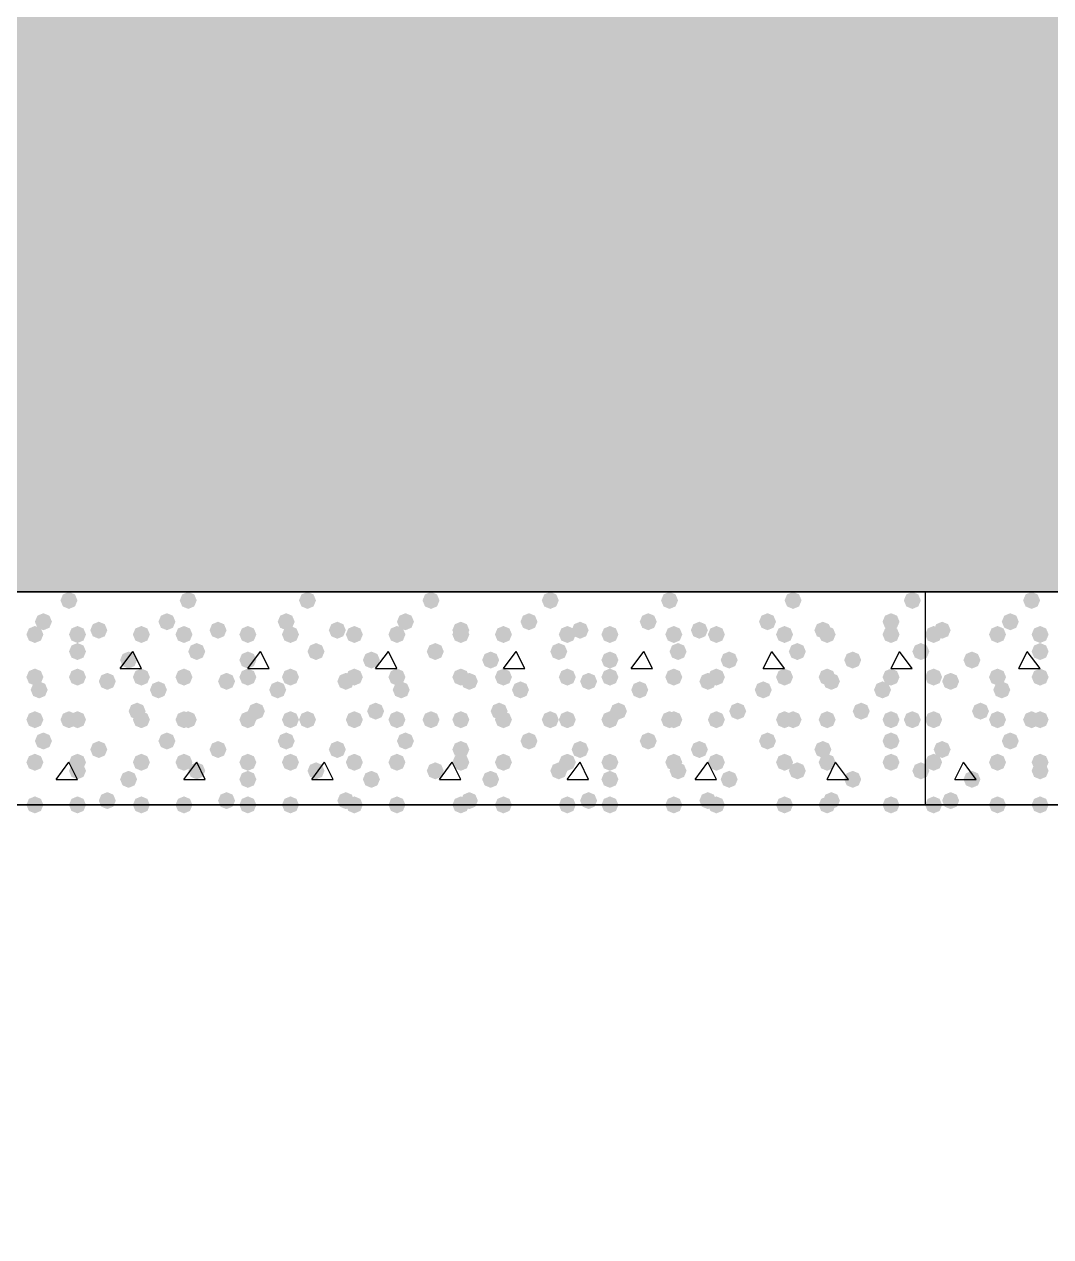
# Model space of a CAD drawing. Header units: millimetres. Extents: x 0 to 420, y 0 to 297.
# Drawn here: x 164.66 to 174.86, y 143.83 to 155.88 of the extents above; entities that cross this region are included whole.
import ezdxf

# ---------------------------------------------------------------- set-up
doc = ezdxf.new("R2010")
doc.units = ezdxf.units.MM
doc.layers.get('0').update_dxf_attribs({"linetype": 'CONTINUOUS'})

msp = doc.modelspace()

# ---------------------------------------------------------------- hatches: boundary and pattern name
at = {"true_color": 0x000008}
h = msp.add_hatch(color=0, dxfattribs=at)
h.paths.add_polyline_path([(379.518333, 162.263667), (33.401, 162.263667), (379.518333, 150.241)], flags=0)
h.paths.add_polyline_path([(33.401, 162.263667), (379.518333, 150.241), (33.401, 150.241)], flags=0)
for points in [[(165.184667, 150.156333), (165.159796, 150.096537), (165.1, 150.071667), (165.040204, 150.096537), (165.015333, 150.156333), (165.040204, 150.216129), (165.1, 150.241), (165.159796, 150.216129)], [(166.37, 150.156333), (166.345129, 150.096537), (166.285333, 150.071667), (166.225538, 150.096537), (166.200667, 150.156333), (166.225537, 150.216129), (166.285333, 150.241), (166.345129, 150.216129)], [(167.555333, 150.156333), (167.530462, 150.096537), (167.470667, 150.071667), (167.410871, 150.096537), (167.386, 150.156333), (167.410871, 150.216129), (167.470667, 150.241), (167.530462, 150.216129)], [(168.783, 150.156333), (168.758129, 150.096537), (168.698333, 150.071667), (168.638537, 150.096537), (168.613667, 150.156333), (168.638537, 150.216129), (168.698333, 150.241), (168.758129, 150.216129)], [(169.968333, 150.156333), (169.943463, 150.096537), (169.883667, 150.071667), (169.823871, 150.096537), (169.799, 150.156333), (169.823871, 150.216129), (169.883667, 150.241), (169.943462, 150.216129)], [(171.153667, 150.156333), (171.128796, 150.096537), (171.069, 150.071667), (171.009204, 150.096537), (170.984333, 150.156333), (171.009204, 150.216129), (171.069, 150.241), (171.128796, 150.216129)], [(172.381333, 150.156333), (172.356462, 150.096537), (172.296667, 150.071667), (172.236871, 150.096537), (172.212, 150.156333), (172.236871, 150.216129), (172.296667, 150.241), (172.356462, 150.216129)], [(173.566667, 150.156333), (173.541796, 150.096537), (173.482, 150.071667), (173.422204, 150.096537), (173.397333, 150.156333), (173.422204, 150.216129), (173.482, 150.241), (173.541796, 150.216129)], [(164.930667, 149.944667), (164.905796, 149.884871), (164.846, 149.86), (164.786204, 149.884871), (164.761333, 149.944667), (164.786204, 150.004462), (164.846, 150.029333), (164.905796, 150.004463)], [(166.158333, 149.944667), (166.133463, 149.884871), (166.073667, 149.86), (166.013871, 149.884871), (165.989, 149.944667), (166.013871, 150.004462), (166.073667, 150.029333), (166.133462, 150.004463)], [(167.343667, 149.944667), (167.318796, 149.884871), (167.259, 149.86), (167.199204, 149.884871), (167.174333, 149.944667), (167.199204, 150.004462), (167.259, 150.029333), (167.318796, 150.004463)], [(168.529, 149.944667), (168.504129, 149.884871), (168.444333, 149.86), (168.384538, 149.884871), (168.359667, 149.944667), (168.384537, 150.004462), (168.444333, 150.029333), (168.504129, 150.004463)], [(169.756667, 149.944667), (169.731796, 149.884871), (169.672, 149.86), (169.612204, 149.884871), (169.587333, 149.944667), (169.612204, 150.004462), (169.672, 150.029333), (169.731796, 150.004463)], [(170.942, 149.944667), (170.917129, 149.884871), (170.857333, 149.86), (170.797537, 149.884871), (170.772667, 149.944667), (170.797537, 150.004462), (170.857333, 150.029333), (170.917129, 150.004463)], [(172.127333, 149.944667), (172.102463, 149.884871), (172.042667, 149.86), (171.982871, 149.884871), (171.958, 149.944667), (171.982871, 150.004462), (172.042667, 150.029333), (172.102462, 150.004463)], [(173.355, 149.944667), (173.330129, 149.884871), (173.270333, 149.86), (173.210538, 149.884871), (173.185667, 149.944667), (173.210537, 150.004462), (173.270333, 150.029333), (173.330129, 150.004463)], [(164.846, 149.817667), (164.821129, 149.757871), (164.761333, 149.733), (164.701538, 149.757871), (164.676667, 149.817667), (164.701537, 149.877462), (164.761333, 149.902333), (164.821129, 149.877463)], [(165.269333, 149.817667), (165.244463, 149.757871), (165.184667, 149.733), (165.124871, 149.757871), (165.1, 149.817667), (165.124871, 149.877462), (165.184667, 149.902333), (165.244462, 149.877463)], [(165.481, 149.86), (165.456129, 149.800204), (165.396333, 149.775333), (165.336538, 149.800204), (165.311667, 149.86), (165.336537, 149.919796), (165.396333, 149.944667), (165.456129, 149.919796)], [(165.904333, 149.817667), (165.879462, 149.757871), (165.819667, 149.733), (165.759871, 149.757871), (165.735, 149.817667), (165.759871, 149.877462), (165.819667, 149.902333), (165.879462, 149.877463)], [(166.327667, 149.817667), (166.302796, 149.757871), (166.243, 149.733), (166.183204, 149.757871), (166.158333, 149.817667), (166.183204, 149.877462), (166.243, 149.902333), (166.302796, 149.877463)], [(166.666333, 149.86), (166.641462, 149.800204), (166.581667, 149.775333), (166.521871, 149.800204), (166.497, 149.86), (166.521871, 149.919796), (166.581667, 149.944667), (166.641462, 149.919796)], [(166.962667, 149.817667), (166.937796, 149.757871), (166.878, 149.733), (166.818204, 149.757871), (166.793333, 149.817667), (166.818204, 149.877462), (166.878, 149.902333), (166.937796, 149.877463)], [(167.386, 149.817667), (167.361129, 149.757871), (167.301333, 149.733), (167.241538, 149.757871), (167.216667, 149.817667), (167.241537, 149.877462), (167.301333, 149.902333), (167.361129, 149.877463)], [(167.851667, 149.86), (167.826796, 149.800204), (167.767, 149.775333), (167.707204, 149.800204), (167.682333, 149.86), (167.707204, 149.919796), (167.767, 149.944667), (167.826796, 149.919796)], [(168.021, 149.817667), (167.996129, 149.757871), (167.936333, 149.733), (167.876538, 149.757871), (167.851667, 149.817667), (167.876537, 149.877462), (167.936333, 149.902333), (167.996129, 149.877463)], [(168.444333, 149.817667), (168.419463, 149.757871), (168.359667, 149.733), (168.299871, 149.757871), (168.275, 149.817667), (168.299871, 149.877462), (168.359667, 149.902333), (168.419462, 149.877463)], [(169.079333, 149.86), (169.054463, 149.800204), (168.994667, 149.775333), (168.934871, 149.800204), (168.91, 149.86), (168.934871, 149.919796), (168.994667, 149.944667), (169.054462, 149.919796)], [(169.079333, 149.817667), (169.054463, 149.757871), (168.994667, 149.733), (168.934871, 149.757871), (168.91, 149.817667), (168.934871, 149.877462), (168.994667, 149.902333), (169.054462, 149.877463)], [(169.502667, 149.817667), (169.477796, 149.757871), (169.418, 149.733), (169.358204, 149.757871), (169.333333, 149.817667), (169.358204, 149.877462), (169.418, 149.902333), (169.477796, 149.877463)], [(170.137667, 149.817667), (170.112796, 149.757871), (170.053, 149.733), (169.993204, 149.757871), (169.968333, 149.817667), (169.993204, 149.877462), (170.053, 149.902333), (170.112796, 149.877463)], [(170.264667, 149.86), (170.239796, 149.800204), (170.18, 149.775333), (170.120204, 149.800204), (170.095333, 149.86), (170.120204, 149.919796), (170.18, 149.944667), (170.239796, 149.919796)], [(170.561, 149.817667), (170.536129, 149.757871), (170.476333, 149.733), (170.416538, 149.757871), (170.391667, 149.817667), (170.416537, 149.877462), (170.476333, 149.902333), (170.536129, 149.877463)], [(171.196, 149.817667), (171.171129, 149.757871), (171.111333, 149.733), (171.051538, 149.757871), (171.026667, 149.817667), (171.051537, 149.877462), (171.111333, 149.902333), (171.171129, 149.877463)], [(171.45, 149.86), (171.425129, 149.800204), (171.365333, 149.775333), (171.305538, 149.800204), (171.280667, 149.86), (171.305537, 149.919796), (171.365333, 149.944667), (171.425129, 149.919796)], [(171.619333, 149.817667), (171.594463, 149.757871), (171.534667, 149.733), (171.474871, 149.757871), (171.45, 149.817667), (171.474871, 149.877462), (171.534667, 149.902333), (171.594462, 149.877463)], [(172.296667, 149.817667), (172.271796, 149.757871), (172.212, 149.733), (172.152204, 149.757871), (172.127333, 149.817667), (172.152204, 149.877462), (172.212, 149.902333), (172.271796, 149.877463)], [(172.677667, 149.86), (172.652796, 149.800204), (172.593, 149.775333), (172.533204, 149.800204), (172.508333, 149.86), (172.533204, 149.919796), (172.593, 149.944667), (172.652796, 149.919796)], [(172.72, 149.817667), (172.695129, 149.757871), (172.635333, 149.733), (172.575538, 149.757871), (172.550667, 149.817667), (172.575537, 149.877462), (172.635333, 149.902333), (172.695129, 149.877463)], [(173.355, 149.817667), (173.330129, 149.757871), (173.270333, 149.733), (173.210538, 149.757871), (173.185667, 149.817667), (173.210537, 149.877462), (173.270333, 149.902333), (173.330129, 149.877463)], [(165.269333, 149.648333), (165.244463, 149.588537), (165.184667, 149.563667), (165.124871, 149.588537), (165.1, 149.648333), (165.124871, 149.708129), (165.184667, 149.733), (165.244462, 149.708129)], [(166.454667, 149.648333), (166.429796, 149.588537), (166.37, 149.563667), (166.310204, 149.588537), (166.285333, 149.648333), (166.310204, 149.708129), (166.37, 149.733), (166.429796, 149.708129)], [(167.64, 149.648333), (167.615129, 149.588537), (167.555333, 149.563667), (167.495538, 149.588537), (167.470667, 149.648333), (167.495537, 149.708129), (167.555333, 149.733), (167.615129, 149.708129)], [(168.825333, 149.648333), (168.800462, 149.588537), (168.740667, 149.563667), (168.680871, 149.588537), (168.656, 149.648333), (168.680871, 149.708129), (168.740667, 149.733), (168.800462, 149.708129)], [(170.053, 149.648333), (170.028129, 149.588537), (169.968333, 149.563667), (169.908537, 149.588537), (169.883667, 149.648333), (169.908537, 149.708129), (169.968333, 149.733), (170.028129, 149.708129)], [(171.238333, 149.648333), (171.213462, 149.588537), (171.153667, 149.563667), (171.093871, 149.588537), (171.069, 149.648333), (171.093871, 149.708129), (171.153667, 149.733), (171.213462, 149.708129)], [(172.423667, 149.648333), (172.398796, 149.588537), (172.339, 149.563667), (172.279204, 149.588537), (172.254333, 149.648333), (172.279204, 149.708129), (172.339, 149.733), (172.398796, 149.708129)], [(173.651333, 149.648333), (173.626462, 149.588537), (173.566667, 149.563667), (173.506871, 149.588537), (173.482, 149.648333), (173.506871, 149.708129), (173.566667, 149.733), (173.626462, 149.708129)], [(165.777333, 149.563667), (165.752462, 149.503871), (165.692667, 149.479), (165.632871, 149.503871), (165.608, 149.563667), (165.632871, 149.623462), (165.692667, 149.648333), (165.752462, 149.623463)], [(166.962667, 149.563667), (166.937796, 149.503871), (166.878, 149.479), (166.818204, 149.503871), (166.793333, 149.563667), (166.818204, 149.623462), (166.878, 149.648333), (166.937796, 149.623463)], [(168.190333, 149.563667), (168.165462, 149.503871), (168.105667, 149.479), (168.045871, 149.503871), (168.021, 149.563667), (168.045871, 149.623462), (168.105667, 149.648333), (168.165462, 149.623463)], [(169.375667, 149.563667), (169.350796, 149.503871), (169.291, 149.479), (169.231204, 149.503871), (169.206333, 149.563667), (169.231204, 149.623462), (169.291, 149.648333), (169.350796, 149.623463)], [(170.561, 149.563667), (170.536129, 149.503871), (170.476333, 149.479), (170.416538, 149.503871), (170.391667, 149.563667), (170.416537, 149.623462), (170.476333, 149.648333), (170.536129, 149.623463)], [(171.746333, 149.563667), (171.721462, 149.503871), (171.661667, 149.479), (171.601871, 149.503871), (171.577, 149.563667), (171.601871, 149.623462), (171.661667, 149.648333), (171.721462, 149.623463)], [(172.974, 149.563667), (172.949129, 149.503871), (172.889333, 149.479), (172.829538, 149.503871), (172.804667, 149.563667), (172.829537, 149.623462), (172.889333, 149.648333), (172.949129, 149.623463)], [(164.846, 149.394333), (164.821129, 149.334537), (164.761333, 149.309667), (164.701538, 149.334537), (164.676667, 149.394333), (164.701537, 149.454129), (164.761333, 149.479), (164.821129, 149.454129)], [(165.269333, 149.394333), (165.244463, 149.334537), (165.184667, 149.309667), (165.124871, 149.334537), (165.1, 149.394333), (165.124871, 149.454129), (165.184667, 149.479), (165.244462, 149.454129)], [(165.565667, 149.352), (165.540796, 149.292204), (165.481, 149.267333), (165.421204, 149.292204), (165.396333, 149.352), (165.421204, 149.411796), (165.481, 149.436667), (165.540796, 149.411796)], [(165.904333, 149.394333), (165.879462, 149.334537), (165.819667, 149.309667), (165.759871, 149.334537), (165.735, 149.394333), (165.759871, 149.454129), (165.819667, 149.479), (165.879462, 149.454129)], [(166.327667, 149.394333), (166.302796, 149.334537), (166.243, 149.309667), (166.183204, 149.334537), (166.158333, 149.394333), (166.183204, 149.454129), (166.243, 149.479), (166.302796, 149.454129)], [(166.751, 149.352), (166.726129, 149.292204), (166.666333, 149.267333), (166.606538, 149.292204), (166.581667, 149.352), (166.606537, 149.411796), (166.666333, 149.436667), (166.726129, 149.411796)], [(166.962667, 149.394333), (166.937796, 149.334537), (166.878, 149.309667), (166.818204, 149.334537), (166.793333, 149.394333), (166.818204, 149.454129), (166.878, 149.479), (166.937796, 149.454129)], [(167.386, 149.394333), (167.361129, 149.334537), (167.301333, 149.309667), (167.241538, 149.334537), (167.216667, 149.394333), (167.241537, 149.454129), (167.301333, 149.479), (167.361129, 149.454129)], [(167.936333, 149.352), (167.911462, 149.292204), (167.851667, 149.267333), (167.791871, 149.292204), (167.767, 149.352), (167.791871, 149.411796), (167.851667, 149.436667), (167.911462, 149.411796)], [(168.021, 149.394333), (167.996129, 149.334537), (167.936333, 149.309667), (167.876538, 149.334537), (167.851667, 149.394333), (167.876537, 149.454129), (167.936333, 149.479), (167.996129, 149.454129)], [(168.444333, 149.394333), (168.419463, 149.334537), (168.359667, 149.309667), (168.299871, 149.334537), (168.275, 149.394333), (168.299871, 149.454129), (168.359667, 149.479), (168.419462, 149.454129)], [(169.079333, 149.394333), (169.054463, 149.334537), (168.994667, 149.309667), (168.934871, 149.334537), (168.91, 149.394333), (168.934871, 149.454129), (168.994667, 149.479), (169.054462, 149.454129)], [(169.164, 149.352), (169.139129, 149.292204), (169.079333, 149.267333), (169.019538, 149.292204), (168.994667, 149.352), (169.019537, 149.411796), (169.079333, 149.436667), (169.139129, 149.411796)], [(169.502667, 149.394333), (169.477796, 149.334537), (169.418, 149.309667), (169.358204, 149.334537), (169.333333, 149.394333), (169.358204, 149.454129), (169.418, 149.479), (169.477796, 149.454129)], [(170.137667, 149.394333), (170.112796, 149.334537), (170.053, 149.309667), (169.993204, 149.334537), (169.968333, 149.394333), (169.993204, 149.454129), (170.053, 149.479), (170.112796, 149.454129)], [(170.349333, 149.352), (170.324462, 149.292204), (170.264667, 149.267333), (170.204871, 149.292204), (170.18, 149.352), (170.204871, 149.411796), (170.264667, 149.436667), (170.324462, 149.411796)], [(170.561, 149.394333), (170.536129, 149.334537), (170.476333, 149.309667), (170.416538, 149.334537), (170.391667, 149.394333), (170.416537, 149.454129), (170.476333, 149.479), (170.536129, 149.454129)], [(171.196, 149.394333), (171.171129, 149.334537), (171.111333, 149.309667), (171.051538, 149.334537), (171.026667, 149.394333), (171.051537, 149.454129), (171.111333, 149.479), (171.171129, 149.454129)], [(171.534667, 149.352), (171.509796, 149.292204), (171.45, 149.267333), (171.390204, 149.292204), (171.365333, 149.352), (171.390204, 149.411796), (171.45, 149.436667), (171.509796, 149.411796)], [(171.619333, 149.394333), (171.594463, 149.334537), (171.534667, 149.309667), (171.474871, 149.334537), (171.45, 149.394333), (171.474871, 149.454129), (171.534667, 149.479), (171.594462, 149.454129)], [(172.296667, 149.394333), (172.271796, 149.334537), (172.212, 149.309667), (172.152204, 149.334537), (172.127333, 149.394333), (172.152204, 149.454129), (172.212, 149.479), (172.271796, 149.454129)], [(172.72, 149.394333), (172.695129, 149.334537), (172.635333, 149.309667), (172.575538, 149.334537), (172.550667, 149.394333), (172.575537, 149.454129), (172.635333, 149.479), (172.695129, 149.454129)], [(172.762333, 149.352), (172.737462, 149.292204), (172.677667, 149.267333), (172.617871, 149.292204), (172.593, 149.352), (172.617871, 149.411796), (172.677667, 149.436667), (172.737462, 149.411796)], [(173.355, 149.394333), (173.330129, 149.334537), (173.270333, 149.309667), (173.210538, 149.334537), (173.185667, 149.394333), (173.210537, 149.454129), (173.270333, 149.479), (173.330129, 149.454129)], [(164.888333, 149.267333), (164.863463, 149.207537), (164.803667, 149.182667), (164.743871, 149.207537), (164.719, 149.267333), (164.743871, 149.327129), (164.803667, 149.352), (164.863462, 149.327129)], [(166.073667, 149.267333), (166.048796, 149.207537), (165.989, 149.182667), (165.929204, 149.207537), (165.904333, 149.267333), (165.929204, 149.327129), (165.989, 149.352), (166.048796, 149.327129)], [(167.259, 149.267333), (167.234129, 149.207537), (167.174333, 149.182667), (167.114538, 149.207537), (167.089667, 149.267333), (167.114537, 149.327129), (167.174333, 149.352), (167.234129, 149.327129)], [(168.486667, 149.267333), (168.461796, 149.207537), (168.402, 149.182667), (168.342204, 149.207537), (168.317333, 149.267333), (168.342204, 149.327129), (168.402, 149.352), (168.461796, 149.327129)], [(169.672, 149.267333), (169.647129, 149.207537), (169.587333, 149.182667), (169.527537, 149.207537), (169.502667, 149.267333), (169.527537, 149.327129), (169.587333, 149.352), (169.647129, 149.327129)], [(170.857333, 149.267333), (170.832462, 149.207537), (170.772667, 149.182667), (170.712871, 149.207537), (170.688, 149.267333), (170.712871, 149.327129), (170.772667, 149.352), (170.832462, 149.327129)], [(172.085, 149.267333), (172.060129, 149.207537), (172.000333, 149.182667), (171.940538, 149.207537), (171.915667, 149.267333), (171.940537, 149.327129), (172.000333, 149.352), (172.060129, 149.327129)], [(173.270333, 149.267333), (173.245462, 149.207537), (173.185667, 149.182667), (173.125871, 149.207537), (173.101, 149.267333), (173.125871, 149.327129), (173.185667, 149.352), (173.245462, 149.327129)], [(164.846, 148.971), (164.821129, 148.911204), (164.761333, 148.886333), (164.701538, 148.911204), (164.676667, 148.971), (164.701537, 149.030796), (164.761333, 149.055667), (164.821129, 149.030796)], [(165.184667, 148.971), (165.159796, 148.911204), (165.1, 148.886333), (165.040204, 148.911204), (165.015333, 148.971), (165.040204, 149.030796), (165.1, 149.055667), (165.159796, 149.030796)], [(165.269333, 148.971), (165.244463, 148.911204), (165.184667, 148.886333), (165.124871, 148.911204), (165.1, 148.971), (165.124871, 149.030796), (165.184667, 149.055667), (165.244462, 149.030796)], [(165.862, 149.055667), (165.837129, 148.995871), (165.777333, 148.971), (165.717537, 148.995871), (165.692667, 149.055667), (165.717537, 149.115462), (165.777333, 149.140333), (165.837129, 149.115463)], [(165.904333, 148.971), (165.879462, 148.911204), (165.819667, 148.886333), (165.759871, 148.911204), (165.735, 148.971), (165.759871, 149.030796), (165.819667, 149.055667), (165.879462, 149.030796)], [(166.327667, 148.971), (166.302796, 148.911204), (166.243, 148.886333), (166.183204, 148.911204), (166.158333, 148.971), (166.183204, 149.030796), (166.243, 149.055667), (166.302796, 149.030796)], [(166.37, 148.971), (166.345129, 148.911204), (166.285333, 148.886333), (166.225538, 148.911204), (166.200667, 148.971), (166.225537, 149.030796), (166.285333, 149.055667), (166.345129, 149.030796)], [(166.962667, 148.971), (166.937796, 148.911204), (166.878, 148.886333), (166.818204, 148.911204), (166.793333, 148.971), (166.818204, 149.030796), (166.878, 149.055667), (166.937796, 149.030796)], [(167.047333, 149.055667), (167.022462, 148.995871), (166.962667, 148.971), (166.902871, 148.995871), (166.878, 149.055667), (166.902871, 149.115462), (166.962667, 149.140333), (167.022462, 149.115463)], [(167.386, 148.971), (167.361129, 148.911204), (167.301333, 148.886333), (167.241538, 148.911204), (167.216667, 148.971), (167.241537, 149.030796), (167.301333, 149.055667), (167.361129, 149.030796)], [(167.555333, 148.971), (167.530462, 148.911204), (167.470667, 148.886333), (167.410871, 148.911204), (167.386, 148.971), (167.410871, 149.030796), (167.470667, 149.055667), (167.530462, 149.030796)], [(168.021, 148.971), (167.996129, 148.911204), (167.936333, 148.886333), (167.876538, 148.911204), (167.851667, 148.971), (167.876537, 149.030796), (167.936333, 149.055667), (167.996129, 149.030796)], [(168.232667, 149.055667), (168.207796, 148.995871), (168.148, 148.971), (168.088204, 148.995871), (168.063333, 149.055667), (168.088204, 149.115462), (168.148, 149.140333), (168.207796, 149.115463)], [(168.444333, 148.971), (168.419463, 148.911204), (168.359667, 148.886333), (168.299871, 148.911204), (168.275, 148.971), (168.299871, 149.030796), (168.359667, 149.055667), (168.419462, 149.030796)], [(168.783, 148.971), (168.758129, 148.911204), (168.698333, 148.886333), (168.638537, 148.911204), (168.613667, 148.971), (168.638537, 149.030796), (168.698333, 149.055667), (168.758129, 149.030796)], [(169.079333, 148.971), (169.054463, 148.911204), (168.994667, 148.886333), (168.934871, 148.911204), (168.91, 148.971), (168.934871, 149.030796), (168.994667, 149.055667), (169.054462, 149.030796)], [(169.460333, 149.055667), (169.435462, 148.995871), (169.375667, 148.971), (169.315871, 148.995871), (169.291, 149.055667), (169.315871, 149.115462), (169.375667, 149.140333), (169.435462, 149.115463)], [(169.502667, 148.971), (169.477796, 148.911204), (169.418, 148.886333), (169.358204, 148.911204), (169.333333, 148.971), (169.358204, 149.030796), (169.418, 149.055667), (169.477796, 149.030796)], [(169.968333, 148.971), (169.943463, 148.911204), (169.883667, 148.886333), (169.823871, 148.911204), (169.799, 148.971), (169.823871, 149.030796), (169.883667, 149.055667), (169.943462, 149.030796)], [(170.137667, 148.971), (170.112796, 148.911204), (170.053, 148.886333), (169.993204, 148.911204), (169.968333, 148.971), (169.993204, 149.030796), (170.053, 149.055667), (170.112796, 149.030796)], [(170.561, 148.971), (170.536129, 148.911204), (170.476333, 148.886333), (170.416538, 148.911204), (170.391667, 148.971), (170.416537, 149.030796), (170.476333, 149.055667), (170.536129, 149.030796)], [(170.645667, 149.055667), (170.620796, 148.995871), (170.561, 148.971), (170.501204, 148.995871), (170.476333, 149.055667), (170.501204, 149.115462), (170.561, 149.140333), (170.620796, 149.115463)], [(171.153667, 148.971), (171.128796, 148.911204), (171.069, 148.886333), (171.009204, 148.911204), (170.984333, 148.971), (171.009204, 149.030796), (171.069, 149.055667), (171.128796, 149.030796)], [(171.196, 148.971), (171.171129, 148.911204), (171.111333, 148.886333), (171.051538, 148.911204), (171.026667, 148.971), (171.051537, 149.030796), (171.111333, 149.055667), (171.171129, 149.030796)], [(171.619333, 148.971), (171.594463, 148.911204), (171.534667, 148.886333), (171.474871, 148.911204), (171.45, 148.971), (171.474871, 149.030796), (171.534667, 149.055667), (171.594462, 149.030796)], [(171.831, 149.055667), (171.806129, 148.995871), (171.746333, 148.971), (171.686538, 148.995871), (171.661667, 149.055667), (171.686537, 149.115462), (171.746333, 149.140333), (171.806129, 149.115463)], [(172.296667, 148.971), (172.271796, 148.911204), (172.212, 148.886333), (172.152204, 148.911204), (172.127333, 148.971), (172.152204, 149.030796), (172.212, 149.055667), (172.271796, 149.030796)], [(172.381333, 148.971), (172.356462, 148.911204), (172.296667, 148.886333), (172.236871, 148.911204), (172.212, 148.971), (172.236871, 149.030796), (172.296667, 149.055667), (172.356462, 149.030796)], [(172.72, 148.971), (172.695129, 148.911204), (172.635333, 148.886333), (172.575538, 148.911204), (172.550667, 148.971), (172.575537, 149.030796), (172.635333, 149.055667), (172.695129, 149.030796)], [(173.058667, 149.055667), (173.033796, 148.995871), (172.974, 148.971), (172.914204, 148.995871), (172.889333, 149.055667), (172.914204, 149.115462), (172.974, 149.140333), (173.033796, 149.115463)], [(173.355, 148.971), (173.330129, 148.911204), (173.270333, 148.886333), (173.210538, 148.911204), (173.185667, 148.971), (173.210537, 149.030796), (173.270333, 149.055667), (173.330129, 149.030796)], [(173.566667, 148.971), (173.541796, 148.911204), (173.482, 148.886333), (173.422204, 148.911204), (173.397333, 148.971), (173.422204, 149.030796), (173.482, 149.055667), (173.541796, 149.030796)], [(164.930667, 148.759333), (164.905796, 148.699537), (164.846, 148.674667), (164.786204, 148.699537), (164.761333, 148.759333), (164.786204, 148.819129), (164.846, 148.844), (164.905796, 148.819129)], [(166.158333, 148.759333), (166.133463, 148.699537), (166.073667, 148.674667), (166.013871, 148.699537), (165.989, 148.759333), (166.013871, 148.819129), (166.073667, 148.844), (166.133462, 148.819129)], [(167.343667, 148.759333), (167.318796, 148.699537), (167.259, 148.674667), (167.199204, 148.699537), (167.174333, 148.759333), (167.199204, 148.819129), (167.259, 148.844), (167.318796, 148.819129)], [(168.529, 148.759333), (168.504129, 148.699537), (168.444333, 148.674667), (168.384538, 148.699537), (168.359667, 148.759333), (168.384537, 148.819129), (168.444333, 148.844), (168.504129, 148.819129)], [(169.756667, 148.759333), (169.731796, 148.699537), (169.672, 148.674667), (169.612204, 148.699537), (169.587333, 148.759333), (169.612204, 148.819129), (169.672, 148.844), (169.731796, 148.819129)], [(170.942, 148.759333), (170.917129, 148.699537), (170.857333, 148.674667), (170.797537, 148.699537), (170.772667, 148.759333), (170.797537, 148.819129), (170.857333, 148.844), (170.917129, 148.819129)], [(172.127333, 148.759333), (172.102463, 148.699537), (172.042667, 148.674667), (171.982871, 148.699537), (171.958, 148.759333), (171.982871, 148.819129), (172.042667, 148.844), (172.102462, 148.819129)], [(173.355, 148.759333), (173.330129, 148.699537), (173.270333, 148.674667), (173.210538, 148.699537), (173.185667, 148.759333), (173.210537, 148.819129), (173.270333, 148.844), (173.330129, 148.819129)], [(165.481, 148.674667), (165.456129, 148.614871), (165.396333, 148.59), (165.336538, 148.614871), (165.311667, 148.674667), (165.336537, 148.734462), (165.396333, 148.759333), (165.456129, 148.734463)], [(166.666333, 148.674667), (166.641462, 148.614871), (166.581667, 148.59), (166.521871, 148.614871), (166.497, 148.674667), (166.521871, 148.734462), (166.581667, 148.759333), (166.641462, 148.734463)], [(167.851667, 148.674667), (167.826796, 148.614871), (167.767, 148.59), (167.707204, 148.614871), (167.682333, 148.674667), (167.707204, 148.734462), (167.767, 148.759333), (167.826796, 148.734463)], [(169.079333, 148.674667), (169.054463, 148.614871), (168.994667, 148.59), (168.934871, 148.614871), (168.91, 148.674667), (168.934871, 148.734462), (168.994667, 148.759333), (169.054462, 148.734463)], [(170.264667, 148.674667), (170.239796, 148.614871), (170.18, 148.59), (170.120204, 148.614871), (170.095333, 148.674667), (170.120204, 148.734462), (170.18, 148.759333), (170.239796, 148.734463)], [(171.45, 148.674667), (171.425129, 148.614871), (171.365333, 148.59), (171.305538, 148.614871), (171.280667, 148.674667), (171.305537, 148.734462), (171.365333, 148.759333), (171.425129, 148.734463)], [(172.677667, 148.674667), (172.652796, 148.614871), (172.593, 148.59), (172.533204, 148.614871), (172.508333, 148.674667), (172.533204, 148.734462), (172.593, 148.759333), (172.652796, 148.734463)], [(164.846, 148.547667), (164.821129, 148.487871), (164.761333, 148.463), (164.701538, 148.487871), (164.676667, 148.547667), (164.701537, 148.607462), (164.761333, 148.632333), (164.821129, 148.607463)], [(165.269333, 148.547667), (165.244463, 148.487871), (165.184667, 148.463), (165.124871, 148.487871), (165.1, 148.547667), (165.124871, 148.607462), (165.184667, 148.632333), (165.244462, 148.607463)], [(165.904333, 148.547667), (165.879462, 148.487871), (165.819667, 148.463), (165.759871, 148.487871), (165.735, 148.547667), (165.759871, 148.607462), (165.819667, 148.632333), (165.879462, 148.607463)], [(166.327667, 148.547667), (166.302796, 148.487871), (166.243, 148.463), (166.183204, 148.487871), (166.158333, 148.547667), (166.183204, 148.607462), (166.243, 148.632333), (166.302796, 148.607463)], [(166.962667, 148.547667), (166.937796, 148.487871), (166.878, 148.463), (166.818204, 148.487871), (166.793333, 148.547667), (166.818204, 148.607462), (166.878, 148.632333), (166.937796, 148.607463)], [(167.386, 148.547667), (167.361129, 148.487871), (167.301333, 148.463), (167.241538, 148.487871), (167.216667, 148.547667), (167.241537, 148.607462), (167.301333, 148.632333), (167.361129, 148.607463)], [(168.021, 148.547667), (167.996129, 148.487871), (167.936333, 148.463), (167.876538, 148.487871), (167.851667, 148.547667), (167.876537, 148.607462), (167.936333, 148.632333), (167.996129, 148.607463)], [(168.444333, 148.547667), (168.419463, 148.487871), (168.359667, 148.463), (168.299871, 148.487871), (168.275, 148.547667), (168.299871, 148.607462), (168.359667, 148.632333), (168.419462, 148.607463)], [(169.079333, 148.547667), (169.054463, 148.487871), (168.994667, 148.463), (168.934871, 148.487871), (168.91, 148.547667), (168.934871, 148.607462), (168.994667, 148.632333), (169.054462, 148.607463)], [(169.502667, 148.547667), (169.477796, 148.487871), (169.418, 148.463), (169.358204, 148.487871), (169.333333, 148.547667), (169.358204, 148.607462), (169.418, 148.632333), (169.477796, 148.607463)], [(170.137667, 148.547667), (170.112796, 148.487871), (170.053, 148.463), (169.993204, 148.487871), (169.968333, 148.547667), (169.993204, 148.607462), (170.053, 148.632333), (170.112796, 148.607463)], [(170.561, 148.547667), (170.536129, 148.487871), (170.476333, 148.463), (170.416538, 148.487871), (170.391667, 148.547667), (170.416537, 148.607462), (170.476333, 148.632333), (170.536129, 148.607463)], [(171.196, 148.547667), (171.171129, 148.487871), (171.111333, 148.463), (171.051538, 148.487871), (171.026667, 148.547667), (171.051537, 148.607462), (171.111333, 148.632333), (171.171129, 148.607463)], [(171.619333, 148.547667), (171.594463, 148.487871), (171.534667, 148.463), (171.474871, 148.487871), (171.45, 148.547667), (171.474871, 148.607462), (171.534667, 148.632333), (171.594462, 148.607463)], [(172.296667, 148.547667), (172.271796, 148.487871), (172.212, 148.463), (172.152204, 148.487871), (172.127333, 148.547667), (172.152204, 148.607462), (172.212, 148.632333), (172.271796, 148.607463)], [(172.72, 148.547667), (172.695129, 148.487871), (172.635333, 148.463), (172.575538, 148.487871), (172.550667, 148.547667), (172.575537, 148.607462), (172.635333, 148.632333), (172.695129, 148.607463)], [(173.355, 148.547667), (173.330129, 148.487871), (173.270333, 148.463), (173.210538, 148.487871), (173.185667, 148.547667), (173.210537, 148.607462), (173.270333, 148.632333), (173.330129, 148.607463)], [(165.269333, 148.463), (165.244463, 148.403204), (165.184667, 148.378333), (165.124871, 148.403204), (165.1, 148.463), (165.124871, 148.522796), (165.184667, 148.547667), (165.244462, 148.522796)], [(165.777333, 148.378333), (165.752462, 148.318537), (165.692667, 148.293667), (165.632871, 148.318537), (165.608, 148.378333), (165.632871, 148.438129), (165.692667, 148.463), (165.752462, 148.438129)], [(166.454667, 148.463), (166.429796, 148.403204), (166.37, 148.378333), (166.310204, 148.403204), (166.285333, 148.463), (166.310204, 148.522796), (166.37, 148.547667), (166.429796, 148.522796)], [(166.962667, 148.378333), (166.937796, 148.318537), (166.878, 148.293667), (166.818204, 148.318537), (166.793333, 148.378333), (166.818204, 148.438129), (166.878, 148.463), (166.937796, 148.438129)], [(167.64, 148.463), (167.615129, 148.403204), (167.555333, 148.378333), (167.495538, 148.403204), (167.470667, 148.463), (167.495537, 148.522796), (167.555333, 148.547667), (167.615129, 148.522796)], [(168.190333, 148.378333), (168.165462, 148.318537), (168.105667, 148.293667), (168.045871, 148.318537), (168.021, 148.378333), (168.045871, 148.438129), (168.105667, 148.463), (168.165462, 148.438129)], [(168.825333, 148.463), (168.800462, 148.403204), (168.740667, 148.378333), (168.680871, 148.403204), (168.656, 148.463), (168.680871, 148.522796), (168.740667, 148.547667), (168.800462, 148.522796)], [(169.375667, 148.378333), (169.350796, 148.318537), (169.291, 148.293667), (169.231204, 148.318537), (169.206333, 148.378333), (169.231204, 148.438129), (169.291, 148.463), (169.350796, 148.438129)], [(170.053, 148.463), (170.028129, 148.403204), (169.968333, 148.378333), (169.908537, 148.403204), (169.883667, 148.463), (169.908537, 148.522796), (169.968333, 148.547667), (170.028129, 148.522796)], [(170.561, 148.378333), (170.536129, 148.318537), (170.476333, 148.293667), (170.416538, 148.318537), (170.391667, 148.378333), (170.416537, 148.438129), (170.476333, 148.463), (170.536129, 148.438129)], [(171.238333, 148.463), (171.213462, 148.403204), (171.153667, 148.378333), (171.093871, 148.403204), (171.069, 148.463), (171.093871, 148.522796), (171.153667, 148.547667), (171.213462, 148.522796)], [(171.746333, 148.378333), (171.721462, 148.318537), (171.661667, 148.293667), (171.601871, 148.318537), (171.577, 148.378333), (171.601871, 148.438129), (171.661667, 148.463), (171.721462, 148.438129)], [(172.423667, 148.463), (172.398796, 148.403204), (172.339, 148.378333), (172.279204, 148.403204), (172.254333, 148.463), (172.279204, 148.522796), (172.339, 148.547667), (172.398796, 148.522796)], [(172.974, 148.378333), (172.949129, 148.318537), (172.889333, 148.293667), (172.829538, 148.318537), (172.804667, 148.378333), (172.829537, 148.438129), (172.889333, 148.463), (172.949129, 148.438129)], [(173.651333, 148.463), (173.626462, 148.403204), (173.566667, 148.378333), (173.506871, 148.403204), (173.482, 148.463), (173.506871, 148.522796), (173.566667, 148.547667), (173.626462, 148.522796)], [(164.846, 148.124333), (164.821129, 148.064537), (164.761333, 148.039667), (164.701538, 148.064537), (164.676667, 148.124333), (164.701537, 148.184129), (164.761333, 148.209), (164.821129, 148.184129)], [(165.269333, 148.124333), (165.244463, 148.064537), (165.184667, 148.039667), (165.124871, 148.064537), (165.1, 148.124333), (165.124871, 148.184129), (165.184667, 148.209), (165.244462, 148.184129)], [(165.565667, 148.166667), (165.540796, 148.106871), (165.481, 148.082), (165.421204, 148.106871), (165.396333, 148.166667), (165.421204, 148.226462), (165.481, 148.251333), (165.540796, 148.226463)], [(165.904333, 148.124333), (165.879462, 148.064537), (165.819667, 148.039667), (165.759871, 148.064537), (165.735, 148.124333), (165.759871, 148.184129), (165.819667, 148.209), (165.879462, 148.184129)], [(166.327667, 148.124333), (166.302796, 148.064537), (166.243, 148.039667), (166.183204, 148.064537), (166.158333, 148.124333), (166.183204, 148.184129), (166.243, 148.209), (166.302796, 148.184129)], [(166.751, 148.166667), (166.726129, 148.106871), (166.666333, 148.082), (166.606538, 148.106871), (166.581667, 148.166667), (166.606537, 148.226462), (166.666333, 148.251333), (166.726129, 148.226463)], [(166.962667, 148.124333), (166.937796, 148.064537), (166.878, 148.039667), (166.818204, 148.064537), (166.793333, 148.124333), (166.818204, 148.184129), (166.878, 148.209), (166.937796, 148.184129)], [(167.386, 148.124333), (167.361129, 148.064537), (167.301333, 148.039667), (167.241538, 148.064537), (167.216667, 148.124333), (167.241537, 148.184129), (167.301333, 148.209), (167.361129, 148.184129)], [(167.936333, 148.166667), (167.911462, 148.106871), (167.851667, 148.082), (167.791871, 148.106871), (167.767, 148.166667), (167.791871, 148.226462), (167.851667, 148.251333), (167.911462, 148.226463)], [(168.021, 148.124333), (167.996129, 148.064537), (167.936333, 148.039667), (167.876538, 148.064537), (167.851667, 148.124333), (167.876537, 148.184129), (167.936333, 148.209), (167.996129, 148.184129)], [(168.444333, 148.124333), (168.419463, 148.064537), (168.359667, 148.039667), (168.299871, 148.064537), (168.275, 148.124333), (168.299871, 148.184129), (168.359667, 148.209), (168.419462, 148.184129)], [(169.079333, 148.124333), (169.054463, 148.064537), (168.994667, 148.039667), (168.934871, 148.064537), (168.91, 148.124333), (168.934871, 148.184129), (168.994667, 148.209), (169.054462, 148.184129)], [(169.164, 148.166667), (169.139129, 148.106871), (169.079333, 148.082), (169.019538, 148.106871), (168.994667, 148.166667), (169.019537, 148.226462), (169.079333, 148.251333), (169.139129, 148.226463)], [(169.502667, 148.124333), (169.477796, 148.064537), (169.418, 148.039667), (169.358204, 148.064537), (169.333333, 148.124333), (169.358204, 148.184129), (169.418, 148.209), (169.477796, 148.184129)], [(170.137667, 148.124333), (170.112796, 148.064537), (170.053, 148.039667), (169.993204, 148.064537), (169.968333, 148.124333), (169.993204, 148.184129), (170.053, 148.209), (170.112796, 148.184129)], [(170.349333, 148.166667), (170.324462, 148.106871), (170.264667, 148.082), (170.204871, 148.106871), (170.18, 148.166667), (170.204871, 148.226462), (170.264667, 148.251333), (170.324462, 148.226463)], [(170.561, 148.124333), (170.536129, 148.064537), (170.476333, 148.039667), (170.416538, 148.064537), (170.391667, 148.124333), (170.416537, 148.184129), (170.476333, 148.209), (170.536129, 148.184129)], [(171.196, 148.124333), (171.171129, 148.064537), (171.111333, 148.039667), (171.051538, 148.064537), (171.026667, 148.124333), (171.051537, 148.184129), (171.111333, 148.209), (171.171129, 148.184129)], [(171.534667, 148.166667), (171.509796, 148.106871), (171.45, 148.082), (171.390204, 148.106871), (171.365333, 148.166667), (171.390204, 148.226462), (171.45, 148.251333), (171.509796, 148.226463)], [(171.619333, 148.124333), (171.594463, 148.064537), (171.534667, 148.039667), (171.474871, 148.064537), (171.45, 148.124333), (171.474871, 148.184129), (171.534667, 148.209), (171.594462, 148.184129)], [(172.296667, 148.124333), (172.271796, 148.064537), (172.212, 148.039667), (172.152204, 148.064537), (172.127333, 148.124333), (172.152204, 148.184129), (172.212, 148.209), (172.271796, 148.184129)], [(172.72, 148.124333), (172.695129, 148.064537), (172.635333, 148.039667), (172.575538, 148.064537), (172.550667, 148.124333), (172.575537, 148.184129), (172.635333, 148.209), (172.695129, 148.184129)], [(172.762333, 148.166667), (172.737462, 148.106871), (172.677667, 148.082), (172.617871, 148.106871), (172.593, 148.166667), (172.617871, 148.226462), (172.677667, 148.251333), (172.737462, 148.226463)], [(173.355, 148.124333), (173.330129, 148.064537), (173.270333, 148.039667), (173.210538, 148.064537), (173.185667, 148.124333), (173.210537, 148.184129), (173.270333, 148.209), (173.330129, 148.184129)]]:
    msp.add_hatch(color=0, dxfattribs=at).paths.add_polyline_path(points, flags=0)
at = {"true_color": 0x000007}
for points in [[(174.752, 150.156333), (174.727129, 150.096537), (174.667333, 150.071667), (174.607537, 150.096537), (174.582667, 150.156333), (174.607537, 150.216129), (174.667333, 150.241), (174.727129, 150.216129)], [(174.540333, 149.944667), (174.515462, 149.884871), (174.455667, 149.86), (174.395871, 149.884871), (174.371, 149.944667), (174.395871, 150.004462), (174.455667, 150.029333), (174.515462, 150.004463)], [(173.778333, 149.817667), (173.753463, 149.757871), (173.693667, 149.733), (173.633871, 149.757871), (173.609, 149.817667), (173.633871, 149.877462), (173.693667, 149.902333), (173.753462, 149.877463)], [(173.863, 149.86), (173.838129, 149.800204), (173.778333, 149.775333), (173.718538, 149.800204), (173.693667, 149.86), (173.718537, 149.919796), (173.778333, 149.944667), (173.838129, 149.919796)], [(174.413333, 149.817667), (174.388463, 149.757871), (174.328667, 149.733), (174.268871, 149.757871), (174.244, 149.817667), (174.268871, 149.877462), (174.328667, 149.902333), (174.388462, 149.877463)], [(174.836667, 149.817667), (174.811796, 149.757871), (174.752, 149.733), (174.692204, 149.757871), (174.667333, 149.817667), (174.692204, 149.877462), (174.752, 149.902333), (174.811796, 149.877463)], [(174.836667, 149.648333), (174.811796, 149.588537), (174.752, 149.563667), (174.692204, 149.588537), (174.667333, 149.648333), (174.692204, 149.708129), (174.752, 149.733), (174.811796, 149.708129)], [(174.159333, 149.563667), (174.134462, 149.503871), (174.074667, 149.479), (174.014871, 149.503871), (173.99, 149.563667), (174.014871, 149.623462), (174.074667, 149.648333), (174.134462, 149.623463)], [(173.778333, 149.394333), (173.753463, 149.334537), (173.693667, 149.309667), (173.633871, 149.334537), (173.609, 149.394333), (173.633871, 149.454129), (173.693667, 149.479), (173.753462, 149.454129)], [(173.947667, 149.352), (173.922796, 149.292204), (173.863, 149.267333), (173.803204, 149.292204), (173.778333, 149.352), (173.803204, 149.411796), (173.863, 149.436667), (173.922796, 149.411796)], [(174.413333, 149.394333), (174.388463, 149.334537), (174.328667, 149.309667), (174.268871, 149.334537), (174.244, 149.394333), (174.268871, 149.454129), (174.328667, 149.479), (174.388462, 149.454129)], [(174.836667, 149.394333), (174.811796, 149.334537), (174.752, 149.309667), (174.692204, 149.334537), (174.667333, 149.394333), (174.692204, 149.454129), (174.752, 149.479), (174.811796, 149.454129)], [(174.455667, 149.267333), (174.430796, 149.207537), (174.371, 149.182667), (174.311204, 149.207537), (174.286333, 149.267333), (174.311204, 149.327129), (174.371, 149.352), (174.430796, 149.327129)], [(173.778333, 148.971), (173.753463, 148.911204), (173.693667, 148.886333), (173.633871, 148.911204), (173.609, 148.971), (173.633871, 149.030796), (173.693667, 149.055667), (173.753462, 149.030796)], [(174.244, 149.055667), (174.219129, 148.995871), (174.159333, 148.971), (174.099538, 148.995871), (174.074667, 149.055667), (174.099537, 149.115462), (174.159333, 149.140333), (174.219129, 149.115463)], [(174.413333, 148.971), (174.388463, 148.911204), (174.328667, 148.886333), (174.268871, 148.911204), (174.244, 148.971), (174.268871, 149.030796), (174.328667, 149.055667), (174.388462, 149.030796)], [(174.752, 148.971), (174.727129, 148.911204), (174.667333, 148.886333), (174.607537, 148.911204), (174.582667, 148.971), (174.607537, 149.030796), (174.667333, 149.055667), (174.727129, 149.030796)], [(174.836667, 148.971), (174.811796, 148.911204), (174.752, 148.886333), (174.692204, 148.911204), (174.667333, 148.971), (174.692204, 149.030796), (174.752, 149.055667), (174.811796, 149.030796)], [(174.540333, 148.759333), (174.515462, 148.699537), (174.455667, 148.674667), (174.395871, 148.699537), (174.371, 148.759333), (174.395871, 148.819129), (174.455667, 148.844), (174.515462, 148.819129)], [(173.863, 148.674667), (173.838129, 148.614871), (173.778333, 148.59), (173.718538, 148.614871), (173.693667, 148.674667), (173.718537, 148.734462), (173.778333, 148.759333), (173.838129, 148.734463)], [(173.778333, 148.547667), (173.753463, 148.487871), (173.693667, 148.463), (173.633871, 148.487871), (173.609, 148.547667), (173.633871, 148.607462), (173.693667, 148.632333), (173.753462, 148.607463)], [(174.413333, 148.547667), (174.388463, 148.487871), (174.328667, 148.463), (174.268871, 148.487871), (174.244, 148.547667), (174.268871, 148.607462), (174.328667, 148.632333), (174.388462, 148.607463)], [(174.836667, 148.547667), (174.811796, 148.487871), (174.752, 148.463), (174.692204, 148.487871), (174.667333, 148.547667), (174.692204, 148.607462), (174.752, 148.632333), (174.811796, 148.607463)], [(174.159333, 148.378333), (174.134462, 148.318537), (174.074667, 148.293667), (174.014871, 148.318537), (173.99, 148.378333), (174.014871, 148.438129), (174.074667, 148.463), (174.134462, 148.438129)], [(174.836667, 148.463), (174.811796, 148.403204), (174.752, 148.378333), (174.692204, 148.403204), (174.667333, 148.463), (174.692204, 148.522796), (174.752, 148.547667), (174.811796, 148.522796)], [(173.778333, 148.124333), (173.753463, 148.064537), (173.693667, 148.039667), (173.633871, 148.064537), (173.609, 148.124333), (173.633871, 148.184129), (173.693667, 148.209), (173.753462, 148.184129)], [(173.947667, 148.166667), (173.922796, 148.106871), (173.863, 148.082), (173.803204, 148.106871), (173.778333, 148.166667), (173.803204, 148.226462), (173.863, 148.251333), (173.922796, 148.226463)], [(174.413333, 148.124333), (174.388463, 148.064537), (174.328667, 148.039667), (174.268871, 148.064537), (174.244, 148.124333), (174.268871, 148.184129), (174.328667, 148.209), (174.388462, 148.184129)], [(174.836667, 148.124333), (174.811796, 148.064537), (174.752, 148.039667), (174.692204, 148.064537), (174.667333, 148.124333), (174.692204, 148.184129), (174.752, 148.209), (174.811796, 148.184129)]]:
    msp.add_hatch(color=0, dxfattribs=at).paths.add_polyline_path(points, flags=0)

# ---------------------------------------------------------------- linework, layer by layer
at = {"color": 0, "true_color": 0x000008}
msp.add_lwpolyline([(33.401, 162.263667), (379.518333, 150.241), (33.401, 150.241)], close=True, dxfattribs=at)
at = {"color": 0, "true_color": 0x000007}
for points in [[(32.342667, 126.915333), (32.342667, 150.241), (380.576667, 150.241), (380.576667, 126.915333), (218.101333, 126.915333), (218.101333, 105.748667), (194.775667, 105.748667), (194.775667, 126.915333)], [(32.342667, 126.915333), (32.342667, 150.241), (380.576667, 150.241), (380.576667, 126.915333), (218.101333, 126.915333), (218.101333, 105.748667), (194.775667, 105.748667), (194.775667, 126.915333)], [(173.609, 150.241), (173.609, 148.124333), (175.725667, 148.124333), (175.725667, 150.241)]]:
    msp.add_lwpolyline(points, close=True, dxfattribs=at)
for points in [[(173.609, 150.241), (154.516667, 150.241)], [(174.540333, 149.479), (174.625, 149.648333)], [(174.752, 149.479), (174.625, 149.648333)], [(174.540333, 149.479), (174.752, 149.479)], [(173.905333, 148.378333), (173.99, 148.547667)], [(174.117, 148.378333), (173.99, 148.547667)], [(173.905333, 148.378333), (174.117, 148.378333)], [(154.516667, 148.124333), (173.609, 148.124333)]]:
    msp.add_lwpolyline(points, dxfattribs=at)
at = {"color": 0, "true_color": 0x000008}
for points in [[(165.608, 149.479), (165.735, 149.648333)], [(165.819667, 149.479), (165.735, 149.648333)], [(166.878, 149.479), (167.005, 149.648333)], [(167.089667, 149.479), (167.005, 149.648333)], [(168.148, 149.479), (168.275, 149.648333)], [(168.359667, 149.479), (168.275, 149.648333)], [(169.418, 149.479), (169.545, 149.648333)], [(169.629667, 149.479), (169.545, 149.648333)], [(170.688, 149.479), (170.815, 149.648333)], [(170.899667, 149.479), (170.815, 149.648333)], [(172.000333, 149.479), (172.085, 149.648333)], [(172.212, 149.479), (172.085, 149.648333)], [(173.270333, 149.479), (173.355, 149.648333)], [(173.482, 149.479), (173.355, 149.648333)], [(165.608, 149.479), (165.819667, 149.479)], [(166.878, 149.479), (167.089667, 149.479)], [(168.148, 149.479), (168.359667, 149.479)], [(169.418, 149.479), (169.629667, 149.479)], [(170.688, 149.479), (170.899667, 149.479)], [(172.000333, 149.479), (172.212, 149.479)], [(173.270333, 149.479), (173.482, 149.479)], [(164.973, 148.378333), (165.1, 148.547667)], [(165.184667, 148.378333), (165.1, 148.547667)], [(166.243, 148.378333), (166.37, 148.547667)], [(166.454667, 148.378333), (166.37, 148.547667)], [(167.513, 148.378333), (167.64, 148.547667)], [(167.724667, 148.378333), (167.64, 148.547667)], [(168.783, 148.378333), (168.91, 148.547667)], [(168.994667, 148.378333), (168.91, 148.547667)], [(170.053, 148.378333), (170.18, 148.547667)], [(170.264667, 148.378333), (170.18, 148.547667)], [(171.323, 148.378333), (171.45, 148.547667)], [(171.534667, 148.378333), (171.45, 148.547667)], [(172.635333, 148.378333), (172.72, 148.547667)], [(172.847, 148.378333), (172.72, 148.547667)], [(164.973, 148.378333), (165.184667, 148.378333)], [(166.243, 148.378333), (166.454667, 148.378333)], [(167.513, 148.378333), (167.724667, 148.378333)], [(168.783, 148.378333), (168.994667, 148.378333)], [(170.053, 148.378333), (170.264667, 148.378333)], [(171.323, 148.378333), (171.534667, 148.378333)], [(172.635333, 148.378333), (172.847, 148.378333)]]:
    msp.add_lwpolyline(points, dxfattribs=at)
at = {"color": 0, "true_color": 0x0000fd}
msp.add_lwpolyline([(215.984667, 129.032), (378.46, 129.032), (378.46, 148.124333), (34.459333, 148.124333), (34.459333, 129.032), (196.934667, 129.032), (196.934667, 107.865333), (215.984667, 107.865333)], close=True, dxfattribs=at)

doc.saveas('drawing.dxf')
